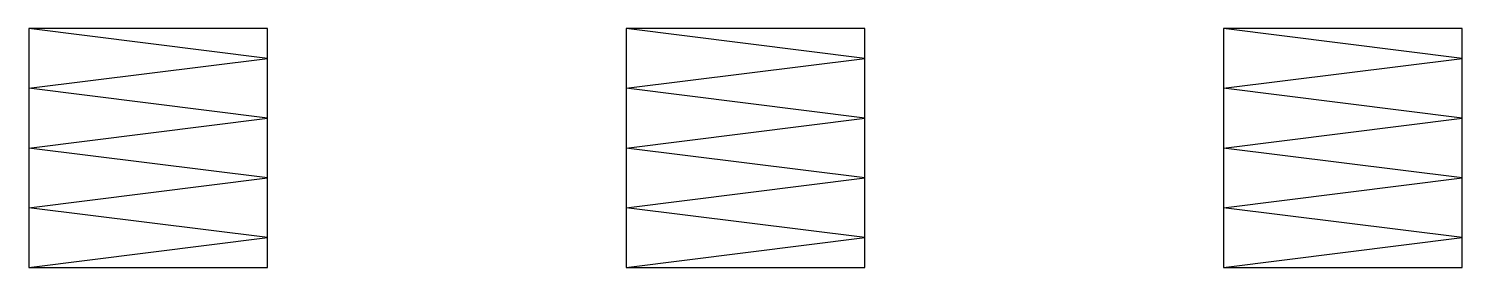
# Model space of a CAD drawing. Header units: metres. Extents: x 10 to 34, y 10 to 14.
import ezdxf

# ---------------------------------------------------------------- set-up
doc = ezdxf.new("R2010")
doc.units = ezdxf.units.M

msp = doc.modelspace()

# ---------------------------------------------------------------- linework, layer by layer
for p, q in [((14, 14), (10, 14)), ((10, 14), (10, 10)), ((14, 13.5), (10, 14)), ((14, 10), (14, 14)), ((24, 14), (20, 14)), ((20, 14), (20, 10)), ((24, 13.5), (20, 14)), ((24, 10), (24, 14)), ((34, 14), (30, 14)), ((30, 14), (30, 10)), ((34, 13.5), (30, 14)), ((34, 10), (34, 14)), ((10, 13), (14, 13.5)), ((20, 13), (24, 13.5)), ((30, 13), (34, 13.5)), ((14, 12.5), (10, 13)), ((24, 12.5), (20, 13)), ((34, 12.5), (30, 13)), ((10, 12), (14, 12.5)), ((20, 12), (24, 12.5)), ((30, 12), (34, 12.5)), ((14, 11.5), (10, 12)), ((24, 11.5), (20, 12)), ((34, 11.5), (30, 12)), ((10, 11), (14, 11.5)), ((20, 11), (24, 11.5)), ((30, 11), (34, 11.5)), ((14, 10.5), (10, 11)), ((24, 10.5), (20, 11)), ((34, 10.5), (30, 11)), ((10, 10), (14, 10.5)), ((20, 10), (24, 10.5)), ((30, 10), (34, 10.5)), ((10, 10), (14, 10)), ((20, 10), (24, 10)), ((30, 10), (34, 10))]:
    msp.add_line(p, q)

doc.saveas('drawing.dxf')
